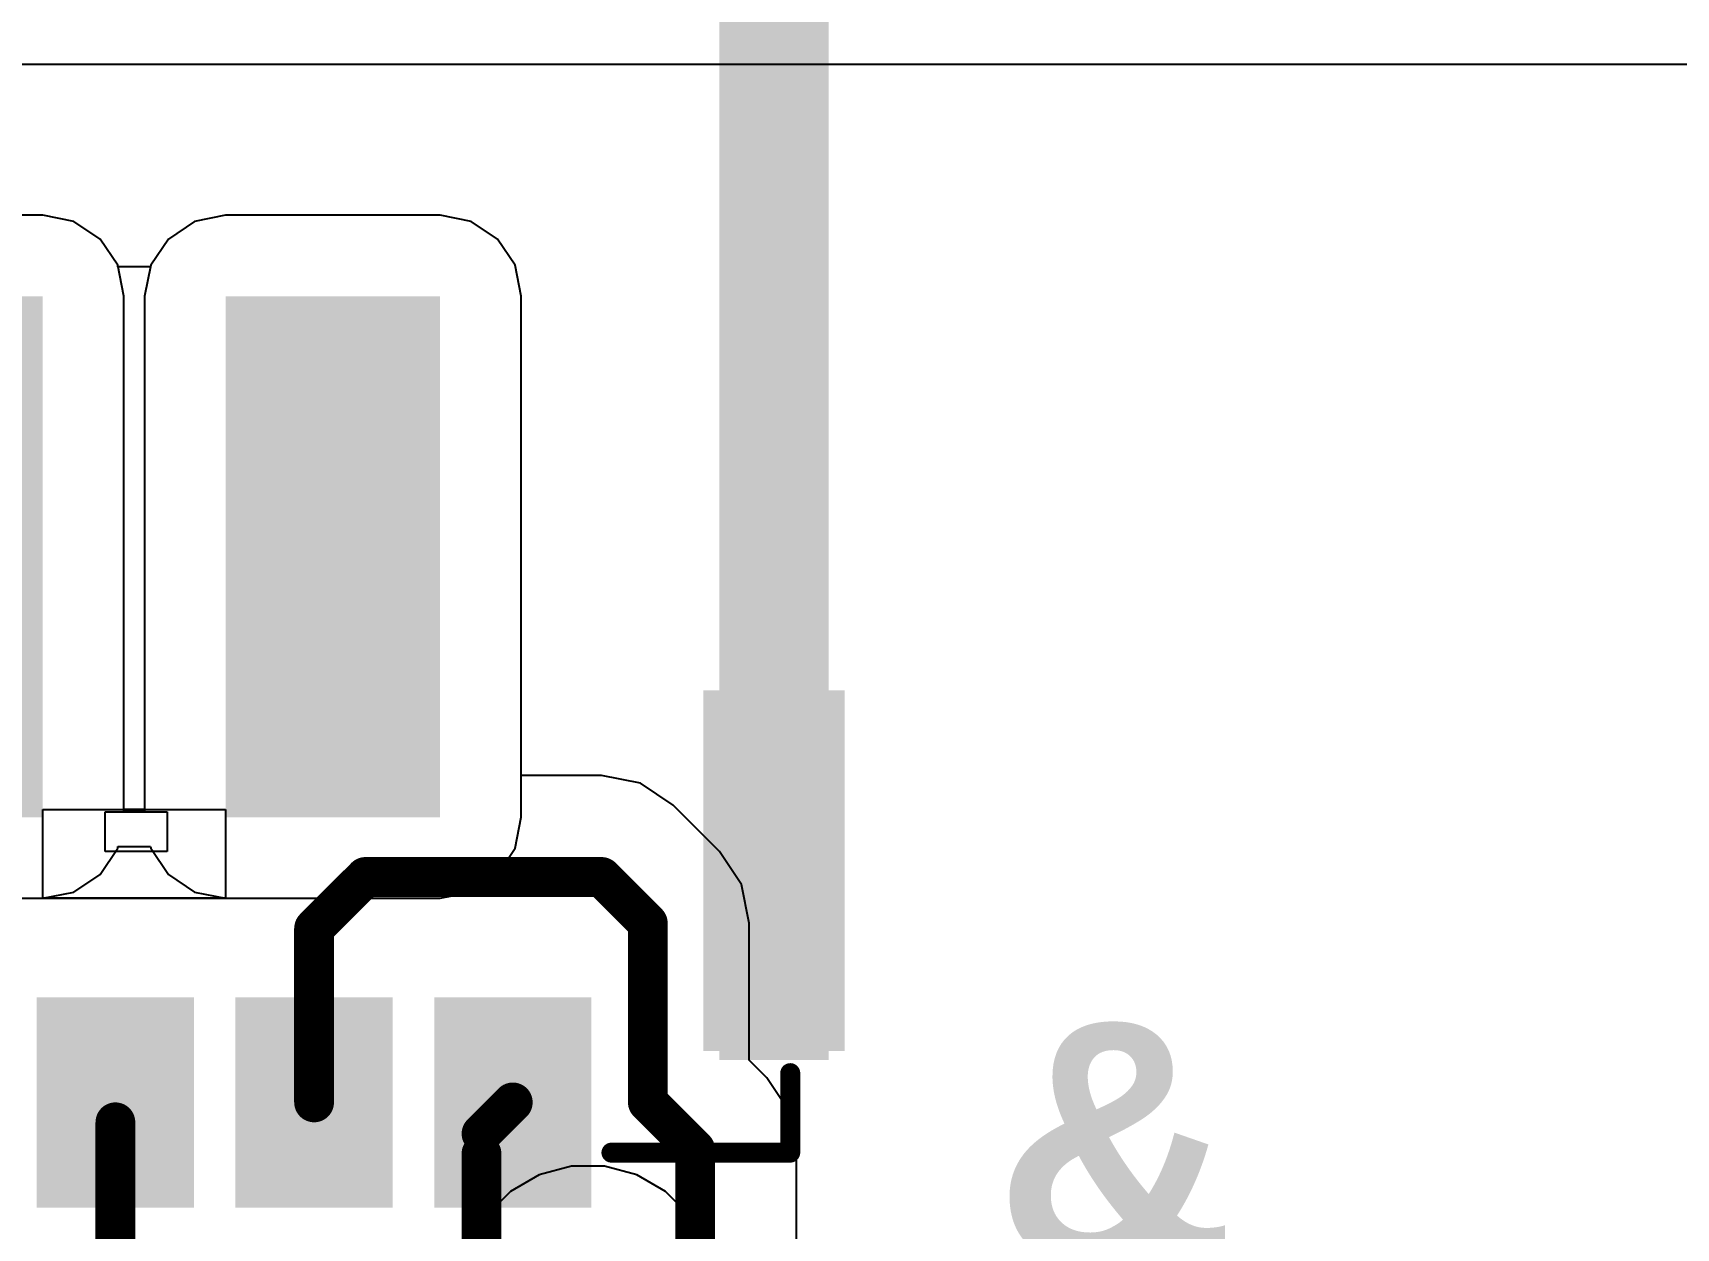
# Model space of a CAD drawing. Header units: inches. Extents: x -3 to 5437, y -3 to 5435.
# Drawn here: x 27.72 to 38.22, y 105.72 to 113.36 of the extents above; entities that cross this region are included whole.
import ezdxf

# ---------------------------------------------------------------- set-up
doc = ezdxf.new("R2010")
doc.units = ezdxf.units.IN
for name, color, linetype in [('Bottom Layer', 5, 'Continuous'), ('GND', 16, 'Continuous'), ('Keep-Out Layer', 6, 'Continuous'), ('PWR', 76, 'Continuous'), ('Top Layer', 1, 'Continuous'), ('Top Overlay', 2, 'Continuous'), ('Top Paste', 8, 'Continuous'), ('Top Solder', 216, 'Continuous')]:
    doc.layers.add(name, color=color, linetype=linetype)
doc.styles.add('Arial_Bold', font='', dxfattribs={"height": 0.2})
doc.styles.get('Arial_Bold').set_extended_font_data('Arial', bold=True)

# ---------------------------------------------------------------- blocks, each defined once
blk = doc.blocks.new('XKNANO_113_205')
at = {"layer": 'Keep-Out Layer'}
for points in [[(-4.366, 1.591), (-2.995, 1.591), (-2.995, 4.919), (-4.366, 4.919)], [(-1.826, 1.591), (-0.455, 1.591), (-0.455, 4.919), (-1.826, 4.919)]]:
    blk.add_hatch(color=6, dxfattribs=at).paths.add_polyline_path(points)
at = {"layer": 'Top Layer'}
for points in [[(-5.23, 7.31), (-4.43, 7.31), (-4.43, 6.17), (-5.23, 6.17)], [(-3.96, 7.31), (-3.16, 7.31), (-3.16, 6.17), (-3.96, 6.17)], [(-2.69, 7.31), (-1.89, 7.31), (-1.89, 6.17), (-2.69, 6.17)], [(-6.85, 6.31), (-6.15, 6.31), (-6.15, 4.21), (-6.85, 4.21)]]:
    blk.add_hatch(color=1, dxfattribs=at).paths.add_polyline_path(points)
at = {"layer": 'Top Paste'}
for points in [[(-5.23, 7.31), (-4.43, 7.31), (-4.43, 6.17), (-5.23, 6.17)], [(-3.96, 7.31), (-3.16, 7.31), (-3.16, 6.17), (-3.96, 6.17)], [(-2.69, 7.31), (-1.89, 7.31), (-1.89, 6.17), (-2.69, 6.17)], [(-6.85, 6.31), (-6.15, 6.31), (-6.15, 4.21), (-6.85, 4.21)]]:
    blk.add_hatch(color=8, dxfattribs=at).paths.add_polyline_path(points)
at = {"layer": 'Top Solder'}
for points in [[(-5.332, 7.412), (-4.328, 7.412), (-4.328, 6.068), (-5.332, 6.068)], [(-4.062, 7.412), (-3.058, 7.412), (-3.058, 6.068), (-4.062, 6.068)], [(-2.792, 7.412), (-1.788, 7.412), (-1.788, 6.068), (-2.792, 6.068)], [(-6.952, 6.412), (-6.048, 6.412), (-6.048, 4.108), (-6.952, 4.108)]]:
    blk.add_hatch(color=216, dxfattribs=at).paths.add_polyline_path(points)
at = {"layer": 'Top Overlay'}
for points in [[(-6.604, 7.061, 0.127, 0.127, 0), (-6.604, 6.553, 0.127, 0.127, 0)], [(-5.461, 7.061, 0.127, 0.127, 0), (-6.604, 7.061, 0.127, 0.127, 0)]]:
    blk.add_lwpolyline(points, format="xyseb", dxfattribs=at)
for points in [[(-6.636, 7.061, 0.0635, 0.0635, 1), (-6.572, 7.061, 0.0635, 0.0635, 1)], [(-6.636, 7.061, 0.0635, 0.0635, 1), (-6.572, 7.061, 0.0635, 0.0635, 1)], [(-5.493, 7.061, 0.0635, 0.0635, 1), (-5.429, 7.061, 0.0635, 0.0635, 1)], [(-6.636, 6.553, 0.0635, 0.0635, 1), (-6.572, 6.553, 0.0635, 0.0635, 1)]]:
    blk.add_lwpolyline(points, format="xyseb", close=True, dxfattribs=at)

msp = doc.modelspace()

# ---------------------------------------------------------------- hatches: boundary and pattern name
at = {"layer": 'Top Layer'}
msp.add_hatch(color=1, dxfattribs=at).paths.add_polyline_path([(32.103, 106.795), (32.803, 106.795), (32.803, 120.854), (32.103, 120.854)])

# ---------------------------------------------------------------- linework, layer by layer
at = {"layer": 'Bottom Layer'}
for p, q in [((27.779, 112.192), (26.408, 112.192)), ((27.978, 112.152), (27.779, 112.192)), ((28.948, 112.192), (28.75, 112.152)), ((30.319, 112.192), (28.948, 112.192)), ((30.518, 112.152), (30.319, 112.192)), ((28.146, 112.04), (27.978, 112.152)), ((28.75, 112.152), (28.582, 112.04)), ((30.686, 112.04), (30.518, 112.152)), ((28.258, 111.872), (28.146, 112.04)), ((28.582, 112.04), (28.469, 111.872)), ((30.798, 111.872), (30.686, 112.04)), ((28.297, 111.674), (28.258, 111.872)), ((28.469, 111.872), (28.43, 111.674)), ((30.837, 111.674), (30.798, 111.872)), ((28.297, 108.395), (28.297, 111.674)), ((28.43, 111.674), (28.43, 108.395)), ((30.837, 108.346), (30.837, 111.674)), ((27.779, 107.829), (27.779, 108.395)), ((27.779, 108.395), (28.948, 108.395)), ((28.43, 108.395), (28.297, 108.395)), ((28.948, 108.395), (28.948, 107.829)), ((30.798, 108.148), (30.837, 108.346)), ((30.686, 107.98), (30.798, 108.148)), ((30.518, 107.868), (30.686, 107.98)), ((26.544, 107.829), (30.319, 107.829)), ((28.948, 107.829), (27.779, 107.829)), ((30.319, 107.829), (30.518, 107.868))]:
    msp.add_line(p, q, dxfattribs=at)
at = {"layer": 'GND'}
for p, q in [((27.779, 112.192), (26.408, 112.192)), ((27.978, 112.152), (27.779, 112.192)), ((28.948, 112.192), (28.75, 112.152)), ((30.319, 112.192), (28.948, 112.192)), ((30.518, 112.152), (30.319, 112.192)), ((28.146, 112.04), (27.978, 112.152)), ((28.75, 112.152), (28.582, 112.04)), ((30.686, 112.04), (30.518, 112.152)), ((28.258, 111.872), (28.146, 112.04)), ((28.582, 112.04), (28.469, 111.872)), ((30.798, 111.872), (30.686, 112.04)), ((28.26, 111.862), (28.258, 111.872)), ((28.467, 111.862), (28.26, 111.862)), ((28.469, 111.872), (28.467, 111.862)), ((30.837, 111.674), (30.798, 111.872)), ((30.837, 108.346), (30.837, 111.674)), ((30.798, 108.148), (30.837, 108.346)), ((28.146, 107.98), (28.258, 108.148)), ((28.258, 108.148), (28.26, 108.159)), ((28.26, 108.159), (28.467, 108.159)), ((28.467, 108.159), (28.469, 108.148)), ((28.469, 108.148), (28.582, 107.98)), ((30.686, 107.98), (30.798, 108.148)), ((27.978, 107.868), (28.146, 107.98)), ((28.582, 107.98), (28.75, 107.868)), ((30.518, 107.868), (30.686, 107.98)), ((26.631, 107.829), (27.779, 107.829)), ((27.779, 107.829), (27.978, 107.868)), ((28.75, 107.868), (28.948, 107.829)), ((28.948, 107.829), (30.319, 107.829)), ((30.319, 107.829), (30.518, 107.868))]:
    msp.add_line(p, q, dxfattribs=at)
at = {"layer": 'PWR'}
for p, q in [((22.021, 113.157), (39.255, 113.157)), ((27.779, 112.192), (26.408, 112.192)), ((27.978, 112.152), (27.779, 112.192)), ((28.948, 112.192), (28.75, 112.152)), ((30.319, 112.192), (28.948, 112.192)), ((30.518, 112.152), (30.319, 112.192)), ((28.146, 112.04), (27.978, 112.152)), ((28.75, 112.152), (28.582, 112.04)), ((30.686, 112.04), (30.518, 112.152)), ((28.258, 111.872), (28.146, 112.04)), ((28.582, 112.04), (28.469, 111.872)), ((30.798, 111.872), (30.686, 112.04)), ((28.26, 111.862), (28.258, 111.872)), ((28.467, 111.862), (28.26, 111.862)), ((28.469, 111.872), (28.467, 111.862)), ((30.837, 111.674), (30.798, 111.872)), ((30.837, 108.346), (30.837, 111.674)), ((30.798, 108.148), (30.837, 108.346)), ((28.146, 107.98), (28.258, 108.148)), ((28.258, 108.148), (28.26, 108.159)), ((28.26, 108.159), (28.467, 108.159)), ((28.467, 108.159), (28.469, 108.148)), ((28.469, 108.148), (28.582, 107.98)), ((30.686, 107.98), (30.798, 108.148)), ((27.978, 107.868), (28.146, 107.98)), ((28.582, 107.98), (28.75, 107.868)), ((30.518, 107.868), (30.686, 107.98)), ((26.631, 107.829), (27.779, 107.829)), ((27.779, 107.829), (27.978, 107.868)), ((28.75, 107.868), (28.948, 107.829)), ((28.948, 107.829), (30.319, 107.829)), ((30.319, 107.829), (30.518, 107.868)), ((31.158, 106.117), (30.952, 106.062)), ((31.37, 106.117), (31.158, 106.117)), ((31.576, 106.062), (31.37, 106.117)), ((30.952, 106.062), (30.768, 105.956)), ((31.76, 105.956), (31.576, 106.062)), ((30.768, 105.956), (30.617, 105.805)), ((31.911, 105.805), (31.76, 105.956)), ((30.617, 105.805), (30.511, 105.621)), ((32.017, 105.621), (31.911, 105.805))]:
    msp.add_line(p, q, dxfattribs=at)
at = {"layer": 'Top Layer'}
for p, q in [((27.779, 112.192), (26.408, 112.192)), ((27.978, 112.152), (27.779, 112.192)), ((28.948, 112.192), (28.75, 112.152)), ((30.319, 112.192), (28.948, 112.192)), ((30.518, 112.152), (30.319, 112.192)), ((28.146, 112.04), (27.978, 112.152)), ((28.75, 112.152), (28.582, 112.04)), ((30.686, 112.04), (30.518, 112.152)), ((28.258, 111.872), (28.146, 112.04)), ((28.582, 112.04), (28.469, 111.872)), ((30.798, 111.872), (30.686, 112.04)), ((28.297, 111.674), (28.258, 111.872)), ((28.469, 111.872), (28.43, 111.674)), ((30.837, 111.674), (30.798, 111.872)), ((28.297, 108.381), (28.297, 111.674)), ((28.43, 111.674), (28.43, 108.381)), ((30.837, 108.613), (30.837, 111.674)), ((31.351, 108.613), (30.837, 108.613)), ((31.599, 108.564), (31.351, 108.613)), ((31.809, 108.423), (31.599, 108.564)), ((32.105, 108.127), (31.809, 108.423)), ((28.178, 108.127), (28.178, 108.381)), ((28.178, 108.381), (28.575, 108.381)), ((28.43, 108.381), (28.297, 108.381)), ((28.575, 108.381), (28.575, 108.127)), ((28.575, 108.127), (28.178, 108.127)), ((32.245, 107.917), (32.105, 108.127)), ((32.294, 107.67), (32.245, 107.917)), ((32.294, 106.795), (32.294, 107.67)), ((32.407, 106.682), (32.294, 106.795)), ((32.547, 106.472), (32.407, 106.682)), ((32.597, 106.224), (32.547, 106.472)), ((32.597, 105.384), (32.597, 106.224))]:
    msp.add_line(p, q, dxfattribs=at)
for points in [[(29.513, 107.637, 0.254, 0.254, 0), (29.842, 107.965, 0.254, 0.254, 0)], [(29.842, 107.965, 0.254, 0.254, 0), (31.351, 107.965, 0.254, 0.254, 0)], [(31.351, 107.965, 0.254, 0.254, 0), (31.647, 107.67, 0.254, 0.254, 0)], [(31.647, 106.526, 0.254, 0.254, 0), (31.647, 107.67, 0.254, 0.254, 0)], [(29.513, 106.525, 0.254, 0.254, 0), (29.513, 107.637, 0.254, 0.254, 0)], [(30.583, 106.325, 0.254, 0.254, 0), (30.783, 106.525, 0.254, 0.254, 0)], [(31.647, 106.526, 0.254, 0.254, 0), (31.949, 106.224, 0.254, 0.254, 0)], [(28.243, 103.445, 0.254, 0.254, 0), (28.243, 106.398, 0.254, 0.254, 0)], [(30.583, 104.507, 0.254, 0.254, 0), (30.583, 106.198, 0.254, 0.254, 0)], [(31.949, 104.511, 0.254, 0.254, 0), (31.949, 106.224, 0.254, 0.254, 0)]]:
    msp.add_lwpolyline(points, format="xyseb", dxfattribs=at)
for points in [[(29.778, 107.965, 0.127, 0.127, 1), (29.905, 107.965, 0.127, 0.127, 1)], [(29.778, 107.965, 0.127, 0.127, 1), (29.905, 107.965, 0.127, 0.127, 1)], [(31.288, 107.965, 0.127, 0.127, 1), (31.415, 107.965, 0.127, 0.127, 1)], [(31.288, 107.965, 0.127, 0.127, 1), (31.415, 107.965, 0.127, 0.127, 1)], [(31.583, 107.67, 0.127, 0.127, 1), (31.71, 107.67, 0.127, 0.127, 1)], [(31.583, 107.67, 0.127, 0.127, 1), (31.71, 107.67, 0.127, 0.127, 1)], [(29.45, 107.637, 0.127, 0.127, 1), (29.577, 107.637, 0.127, 0.127, 1)], [(29.45, 107.637, 0.127, 0.127, 1), (29.577, 107.637, 0.127, 0.127, 1)], [(29.45, 106.525, 0.127, 0.127, 1), (29.577, 106.525, 0.127, 0.127, 1)], [(30.72, 106.525, 0.127, 0.127, 1), (30.847, 106.525, 0.127, 0.127, 1)], [(31.583, 106.526, 0.127, 0.127, 1), (31.71, 106.526, 0.127, 0.127, 1)], [(31.583, 106.526, 0.127, 0.127, 1), (31.71, 106.526, 0.127, 0.127, 1)], [(28.18, 106.398, 0.127, 0.127, 1), (28.307, 106.398, 0.127, 0.127, 1)], [(30.52, 106.325, 0.127, 0.127, 1), (30.647, 106.325, 0.127, 0.127, 1)], [(30.52, 106.198, 0.127, 0.127, 1), (30.647, 106.198, 0.127, 0.127, 1)], [(31.886, 106.224, 0.127, 0.127, 1), (32.013, 106.224, 0.127, 0.127, 1)], [(31.886, 106.224, 0.127, 0.127, 1), (32.013, 106.224, 0.127, 0.127, 1)]]:
    msp.add_lwpolyline(points, format="xyseb", close=True, dxfattribs=at)

# ---------------------------------------------------------------- block references
at = {"rotation": 180}
msp.add_blockref('XKNANO_113_205', (25.953, 113.265), dxfattribs=at)

# ---------------------------------------------------------------- texts
at = {"layer": 'Top Overlay', "style": 'Arial_Bold'}
msp.add_text('&', height=1.524, dxfattribs=at).set_placement((33.865, 105.51))

doc.saveas('drawing.dxf')
